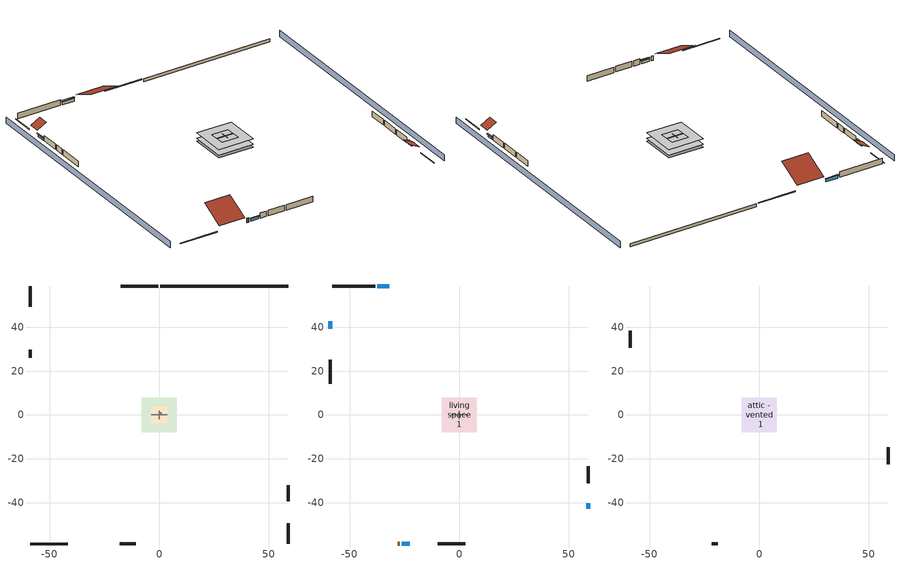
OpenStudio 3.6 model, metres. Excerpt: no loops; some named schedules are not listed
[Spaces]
garage 1
 floor foundation (Slab1 construction): -3.66,-3.66 -3.66,3.66 3.66,3.66 3.66,-3.66 z0
 wall outside (Wall1 construction): 58.8,-39.35 58.8,-32.04 z0.3:2.74
 wall outside (Wall2 construction): -17.96,-58.8 -10.64,-58.8 z0.3:2.74
 wall outside (Wall12 construction): -58.8,29.66 -58.8,26 z0.3:2.74
 wall to living space 1 (Wall5 construction Reversed): 3.66,0 -3.66,0 z0.3:2.74
 wall to living space 1 (Wall6 construction Reversed): 0,1.83 0,-1.83 z0.3:2.74
crawlspace - vented 1
 floor foundation (Slab2 construction): -7.89,-7.89 -7.89,7.89 7.89,7.89 7.89,-7.89 z-0.91
 wall outside (RimJoist1 construction): -0.44,58.8 -17.6,58.8 z0.3:0.61
 wall outside (RimJoist2 construction): 58.8,-58.8 58.8,-49.26 z0.3:0.61
 wall outside (RimJoist3 construction): -58.8,-58.8 -41.64,-58.8 z0.3:0.61
 wall outside (RimJoist4 construction): -58.8,58.8 -58.8,49.26 z0.3:0.61
 wall foundation (FoundationWall1 construction): 58.8,58.8 0.49,58.8 z-0.91:0.3
furnace airloop ret air space
 floor adiabatic (AdiabaticConst): 0,0 0,1 1,1 1,0 z0
 wall adiabatic (AdiabaticConst): 0,1 0,0 1,0 1,1 0,1 z0:1
 ceiling adiabatic (AdiabaticConst): 1,0 1,1 0,1 0,0 z1
living space 1
 floor to crawlspace - vented 1 (Floor2 construction): -7.89,-7.89 -7.89,7.89 7.89,7.89 7.89,-7.89 z0.3
 wall outside (Wall3 construction): -38.27,58.8 -57.87,58.8 z0.3:2.74
 wall outside (Wall4 construction): 58.8,-31.11 58.8,-23.44 z0.3:2.74
 wall outside (Wall7 construction): -9.71,-58.8 2.69,-58.8 z0.3:2.74
 wall outside (Wall8 construction): -58.8,25.07 -58.8,14.19 z0.3:2.74
 wall outside (AdiabaticWallConstruction): -31.87,58.8 -37.34,58.8 z0.3:1.49; 58.8,-42.67 58.8,-40.28 z0.3:1.37; -26.15,-58.8 -22.56,-58.8 z0.3:1.52; -58.8,42.67 -58.8,39.36 z0.3:1.4
 wall outside (AdiabaticWallConstruction 1): -27.99,-58.8 -27.07,-58.8 z0.3:2.34
 window (WindowConstruction): -31.87,58.8 -37.34,58.8 z0.3:1.49
 window (WindowConstruction 1): 58.8,-42.67 58.8,-40.28 z0.3:1.37
 window (WindowConstruction 2): -26.15,-58.8 -22.56,-58.8 z0.3:1.52
 window (WindowConstruction 3): -58.8,42.67 -58.8,39.36 z0.3:1.4
 door (Door): -27.99,-58.8 -27.08,-58.8 z0.3:2.34
attic - vented 1
 floor to garage 1 (Floor1 construction): -3.66,-3.66 -3.66,3.66 3.66,3.66 3.66,-3.66 z2.74
 floor to living space 1 (Floor3 construction Reversed): -7.89,-7.89 -7.89,7.89 7.89,7.89 7.89,-7.89 z2.74
 wall outside (Wall9 construction): 58.8,-22.51 58.8,-14.66 z0.3:2.74
 wall outside (Wall10 construction): -58.8,38.43 -58.8,30.59 z0.3:2.74
 wall outside (Wall11 construction): -21.63,-58.8 -18.89,-58.8 z0.3:2.74
 roof outside (Roof1 construction): -30.94,58.8,2.74 -30.94,47.7,8.29 -18.53,47.7,8.29 -18.53,58.8,2.74
 roof outside (Roof2 construction): 58.8,-43.59,2.74 54.56,-43.59,4.86 54.56,-48.33,4.86 58.8,-48.33,2.74
 roof outside (Roof3 construction): -58.8,43.59,2.74 -54.56,43.59,4.86 -54.56,48.33,4.86 -58.8,48.33,2.74
 roof outside (Roof4 construction): -28.92,-58.8,2.74 -28.92,-48.25,8.02 -40.71,-48.25,8.02 -40.71,-58.8,2.74
shading: -31.87,58.8 -37.34,58.8 z0.3:1.49; 58.8,-42.67 58.8,-40.28 z0.3:1.37; -26.15,-58.8 -22.56,-58.8 z0.3:1.52; -58.8,42.67 -58.8,39.36 z0.3:1.4; -63.37,58.8 -63.37,-58.8 / 63.37,-58.8 63.37,58.8 z0:2.74; -37.65,58.8 -31.56,58.8 -31.56,59.41 -37.65,59.41 z1.8; 58.8,-39.98 58.8,-42.97 59.41,-42.97 59.41,-39.98 z1.68; -22.25,-58.8 -26.45,-58.8 -26.45,-59.41 -22.25,-59.41 z1.83; -58.8,39.06 -58.8,42.97 -59.41,42.97 -59.41,39.06 z1.71
[Site]
Oklahoma City Wiley_OK_USA: Latitude {deg}=35.53; Longitude {deg}=-97.65; Time Zone {hr}=-6; Elevation {m}=396; Terrain=Suburbs
[Site:GroundTemperature:Shallow]
10.5755, 8.5666, 8.40572, 9.35905, 13.1861, 16.9954, 20.2978, 22.3898, 22.5676, 20.8661, 17.6478, 13.9554
[Site:GroundTemperature:Deep]
15.3225, 15.3225, 15.3225, 15.3225, 15.3225, 15.3225, 15.3225, 15.3225, 15.3225, 15.3225, 15.3225, 15.3225
[Site:WaterMainsTemperature]
Calculation Method=Schedule; Temperature Schedule=mains temperature schedule
[Building]
Building 1
[Material] Roughness=Rough
Name | Thickness {m} | Conductivity {W/m-K} | Density {kg/m3} | Specific Heat {J/kg-K} | Thermal Absorptance | Solar Absorptance | Visible Absorptance
asphalt or fiberglass shingles | 0.00635 | 0.162714 | 1121.4 | 1465.45 | 0.9 | 0.85 | 0.85
roof rigid ins | 0.00281632 | 0.029427 | 32.04 | 1214.23 | 0.9 | 0.7 | 0.7
osb sheathing 0.5 in. | 0.0127 | 0.115458 | 512.64 | 1214.23 | 0.9 | 0.6 | 0.6
brick veneer | 0.1016 | 0.793375 | 1762.2 | 795.53 | 0.9 | 0.85 | 0.85
osb sheathing 0.5 in. 1 | 0.0127 | 0.115458 | 512.64 | 1214.23 | 0.9 | 0.7 | 0.7
wall stud and cavity | 0.1397 | 0.447971 | 139.0536 | 1170.24 | 0.9 | 0.6 | 0.6
wall stud and cavity 1 | 0.1397 | 0.558292 | 139.0536 | 1170.24 | 0.9 | 0.7 | 0.7
gypsum board | 0.0127 | 0.160291 | 801 | 837.4 | 0.9 | 0.6 | 0.6
osb sheathing 0.5 in. 2; osb sheathing 0.5 in. 3 | 0.0127 | 0.115458 | 512.64 | 1214.23
wall stud and cavity 2 | 0.1397 | 0.476402 | 139.0536 | 1170.24 | 0.9 | 0.7 | 0.7
rim joist stud and cavity | 0.0508 | 0.180795 | 50.32683 | 1063.81 | 0.9 | 0.6 | 0.6
ceiling stud and cavity | 0.1397 | 1.39189 | 65.682 | 1177.47 | 0.9 | 0.7 | 0.7
floor stud and cavity | 0.1397 | 0.923637 | 92.3553 | 1139.71 | 0.9 | 0.7 | 0.7
osb sheathing 0.75 in. | 0.01905 | 0.115458 | 512.64 | 1214.23 | 0.9 | 0.7 | 0.7
floor covering | 0.0127 | 0.0433444 | 54.468 | 1339.84 | 0.9 | 0.6 | 0.6
ceiling loosefill ins | 0.169333 | 0.0480833 | 16.02 | 1046.75 | 0.9 | 0.7 | 0.7
ceiling stud and cavity 1 | 0.1397 | 0.0824711 | 65.682 | 1177.47 | 0.9 | 0.7 | 0.7
concrete 4.0 in. | 0.1016 | 1.803125 | 2242.8 | 837.4 | 0.9 | 0.7 | 0.7
concrete 8.0 in. | 0.2032 | 1.803125 | 2242.8 | 837.4 | 0.9 | 0.7 | 0.7
soil 0.5 in. | 0.0127 | 1.731 | 1842.3 | 418.7 | 0.9 | 0.7 | 0.7
wood siding; wood siding 1 | 0.0254 | 0.102417 | 544.68 | 1172.36
wall rigid ins | 0.512978 | 0.029427 | 32.04 | 1214.23 | 0.9 | 0.7 | 0.7
wall stud and cavity 3 | 0.0889 | 0.380278 | 52.3479 | 1209.89 | 0.9 | 0.7 | 0.7
door material | 0.04445 | 0.0612267 | 512.64 | 1214.23 | 0.9 | 0.7 | 0.7
wall stud and cavity 4 | 0.0889 | 0.391764 | 83.0341 | 1211.67 | 0.9 | 0.7 | 0.7
furniture material living space 1; furniture material garage 1 | 0.1524 | 0.115458 | 640.8 | 1214.23 | 0.9 | 0.6 | 0.6
[Construction]
Roof1 construction; Roof2 construction; Roof3 construction; Roof4 construction: asphalt or fiberglass shingles, roof rigid ins, osb sheathing 0.5 in.
Wall1 construction; Wall2 construction; Wall9 construction; Wall10 construction; Wall11 construction; Wall12 construction: brick veneer, osb sheathing 0.5 in. 1, wall stud and cavity
Wall3 construction; Wall4 construction; Wall7 construction; Wall8 construction: brick veneer, osb sheathing 0.5 in. 1, wall stud and cavity 1, gypsum board
Wall5 construction Reversed: gypsum board, wall stud and cavity 2, osb sheathing 0.5 in. 2
Wall6 construction Reversed: gypsum board, wall stud and cavity 2, osb sheathing 0.5 in. 3
RimJoist1 construction; RimJoist2 construction; RimJoist3 construction; RimJoist4 construction: brick veneer, rim joist stud and cavity
Floor1 construction: ceiling stud and cavity
Floor2 construction: floor stud and cavity, osb sheathing 0.75 in., floor covering
Floor3 construction Reversed: gypsum board, ceiling stud and cavity 1, ceiling loosefill ins
Slab1 construction: concrete 4.0 in.
FoundationWall1 construction: concrete 8.0 in.
Slab2 construction: soil 0.5 in.
WindowConstruction; WindowConstruction 1; WindowConstruction 2; WindowConstruction 3: WindowMaterial
AdiabaticWallConstruction: wood siding, wall rigid ins, wall stud and cavity 3, gypsum board
Door: door material
AdiabaticWallConstruction 1: wood siding 1, wall rigid ins, wall stud and cavity 3, gypsum board
PartitionWallConstruction: gypsum board, wall stud and cavity 4, gypsum board
furniture construction living space 1: furniture material living space 1
furniture construction garage 1: furniture material garage 1
AdiabaticConst: Adiabatic
[WindowMaterial:SimpleGlazingSystem]
WindowMaterial: U-Factor {W/m2-K}=4.31528; Solar Heat Gain Coefficient=0.67
[Material:NoMass]
Adiabatic: Roughness=Rough; Thermal Resistance {m2-K/W}=176.1
[ThermalZone] Use Ideal Air Loads=No
Name | Volume {m3} | Thermostat
living space | 606.66 | living space temperature setpoint
attic - vented | 391.773
garage | 130.484
crawlspace - vented | 303.33
furnace airloop ret air zone | 1
[Sizing:Zone] Zone Cooling Design Supply Air Temperature Input Method=SupplyAirTemperature; Zone Cooling Design Supply Air Temperature {C}=14; Zone Cooling Design Supply Air Temperature Difference {deltaC}=11.11; Zone Heating Design Supply Air Temperature Input Method=SupplyAirTemperature; Zone Heating Design Supply Air Temperature {C}=40; Zone Heating Design Supply Air Temperature Difference {deltaC}=11.11; Zone Cooling Design Supply Air Humidity Ratio {kg-H2O/kg-air}=0.0085; Zone Heating Design Supply Air Humidity Ratio {kg-H2O/kg-air}=0.008; Cooling Design Air Flow Method=DesignDay; Heating Design Air Flow Method=DesignDay; Account for Dedicated Outdoor Air System=No; Dedicated Outdoor Air System Control Strategy=NeutralSupplyAir; Dedicated Outdoor Air Low Setpoint Temperature for Design {C}=autosize; Dedicated Outdoor Air High Setpoint Temperature for Design {C}=autosize; Zone Load Sizing Method=Sensible Load Only No Latent Load; Zone Latent Cooling Design Supply Air Humidity Ratio Input Method=HumidityRatioDifference; Zone Cooling Design Supply Air Humidity Ratio Difference {kgWater/kgDryAir}=0.005; Zone Latent Heating Design Supply Air Humidity Ratio Input Method=HumidityRatioDifference; Zone Humidification Design Supply Air Humidity Ratio Difference {kgWater/kgDryAir}=0.005
attic - vented; garage; crawlspace - vented; furnace airloop ret air zone
[Space]
Name | Thermal Zone
living space 1 | living space
attic - vented 1 | attic - vented
garage 1 | garage
crawlspace - vented 1 | crawlspace - vented
furnace airloop ret air space | furnace airloop ret air zone
[ThermostatSetpoint:DualSetpoint]
living space temperature setpoint: Heating Setpoint Temperature Schedule=heating setpoint; Cooling Setpoint Temperature Schedule=cooling setpoint
[Foundation:Kiva] Wall Depth Below Slab {m}=0.2032
Name | Initial Indoor Air Temperature {C} | Wall Height Above Grade {m}
Foundation Kiva 1 | 9.07321 | 0.1016
Foundation Kiva 2 | 4.91589 | 0.3048
[Foundation:Kiva:Settings]
Soil Conductivity {W/m-K}=1.731; Soil Density {kg/m3}=1842.3; Soil Specific Heat {J/kg-K}=418.7; Ground Solar Absorptivity=0.9; Ground Thermal Absorptivity=0.9; Ground Surface Roughness {m}=0.03; Far-Field Width {m}=40; Deep-Ground Boundary Condition=ZeroFlux; Deep-Ground Depth {m}=40; Minimum Cell Dimension {m}=0.2; Maximum Cell Growth Coefficient=3; Simulation Timestep=Timestep
[SurfaceProperty:ExposedFoundationPerimeter] Exposed Perimeter Calculation Method=TotalExposedPerimeter
Name | Total Exposed Perimeter {m}
Slab1 | 18.288
Slab2 | 58.30824
[EnergyManagementSystem:Actuator]
Name | Actuated Component | Actuated Component Type | Actuated Component Control Type | Zone or Space
fixedwindow0_actuator | Window1 | Surface | View Factor To Ground
fixedwindow1_actuator | Window2 | Surface | View Factor To Ground
fixedwindow2_actuator | Window3 | Surface | View Factor To Ground
fixedwindow3_actuator | Window4 | Surface | View Factor To Ground
water_heater_ec_adj_act | water heater EC adjustment | OtherEquipment | Power Level | living space 1
furnace_airloop_0_SupSensLkToLv_equip_act | furnace_airloop_0_SupSensLkToLv equip | OtherEquipment | Power Level | living space 1
furnace_airloop_0_SupLatLkToLv_equip_act | furnace_airloop_0_SupLatLkToLv equip | OtherEquipment | Power Level | living space 1
furnace_airloop_0_SupCondToLv_equip_act | furnace_airloop_0_SupCondToLv equip | OtherEquipment | Power Level | living space 1
furnace_airloop_0_RetCondToRP_equip_act | furnace_airloop_0_RetCondToRP equip | OtherEquipment | Power Level | furnace airloop ret air space
furnace_airloop_0_RetSensLkToRP_equip_act | furnace_airloop_0_RetSensLkToRP equip | OtherEquipment | Power Level | furnace airloop ret air space
furnace_airloop_0_RetLatLkToRP_equip_act | furnace_airloop_0_RetLatLkToRP equip | OtherEquipment | Power Level | furnace airloop ret air space
furnace_airloop_0_SupCondToDZ_equip_act | furnace_airloop_0_SupCondToDZ equip | OtherEquipment | Power Level | crawlspace - vented 1
furnace_airloop_0_RetCondToDZ_equip_act | furnace_airloop_0_RetCondToDZ equip | OtherEquipment | Power Level | crawlspace - vented 1
furnace_airloop_0_SupSensLkToDZ_equip_act | furnace_airloop_0_SupSensLkToDZ equip | OtherEquipment | Power Level | crawlspace - vented 1
furnace_airloop_0_SupLatLkToDZ_equip_act | furnace_airloop_0_SupLatLkToDZ equip | OtherEquipment | Power Level | crawlspace - vented 1
furnace_airloop_0_ZoneMixDZToLv_mix_act | furnace_airloop_0_ZoneMixDZToLv mix | ZoneMixing | Air Exchange Flow Rate
furnace_airloop_0_ZoneMixLvToDZ_mix_act | furnace_airloop_0_ZoneMixLvToDZ mix | ZoneMixing | Air Exchange Flow Rate
natural_vent_flow_act | natural vent flow | Zone Infiltration | Air Exchange Flow Rate
whole_house_fan_flow_act | whole house fan flow | Zone Infiltration | Air Exchange Flow Rate
whole_house_fan_act | whole house fan | ElectricEquipment | Electricity Rate | living space 1
whole_house_fan_mix_act | whole house fan mix | ZoneMixing | Air Exchange Flow Rate
mech_vent_house_fan_cfis_act | mech vent house fan cfis | ElectricEquipment | Electricity Rate | living space 1
infil_flow_act | infil flow | Zone Infiltration | Air Exchange Flow Rate
mech_vent_house_fan_sensible_load_equip_act | mech vent house fan sensible load equip | OtherEquipment | Power Level | living space 1
mech_vent_house_fan_latent_load_equip_act | mech vent house fan latent load equip | OtherEquipment | Power Level | living space 1
[EnergyManagementSystem:Sensor]
Name | Output Variable or Output Meter Index Key | Output Variable or Output Meter
fixedwindow_shading_coefficient | trans schedule winter=0.85 summer=0.7 | Schedule Value
cool_season | cooling season schedule | Schedule Value
out_pb_s |  | Site Outdoor Air Barometric Pressure
out_wt_s |  | Site Outdoor Air Humidity Ratio
site_vw_s |  | Site Wind Speed
furnace_airloop_AH_MFR_s | Node 16 | System Node Mass Flow Rate
furnace_airloop_AH_VFR_s | Node 16 | System Node Current Density Volume Flow Rate
furnace_airloop_AH_Tout_s | Node 16 | System Node Temperature
furnace_airloop_AH_Wout_s | Node 16 | System Node Humidity Ratio
furnace_airloop_RA_T_s | Node 19 | System Node Temperature
furnace_airloop_Ra_W_s | Node 19 | System Node Humidity Ratio
furnace_airloop_0_DZ_T_s | crawlspace - vented | Zone Air Temperature
furnace_airloop_0_DZ_W_s | crawlspace - vented | Zone Mean Air Humidity Ratio
natural_vent_s | natural vent schedule | Schedule Value
htg_sp_s | heating setpoint | Schedule Value
clg_sp_s | cooling setpoint | Schedule Value
mech_vent_range_fan_0_sch_s | mech vent range fan 0 schedule | Schedule Value
mech_vent_bath_fan_0_sch_s | mech vent bath fan 0 schedule | Schedule Value
clothes_dryer_exhaust_0_sch_s | clothes_dryer | Schedule Value
htg_load_liv |  | Heating:EnergyTransfer:Zone:LIVING SPACE
clg_load_liv |  | Cooling:EnergyTransfer:Zone:LIVING SPACE
htg_load_tot |  | Heating:EnergyTransfer
clg_load_tot |  | Cooling:EnergyTransfer
[EnergyManagementSystem:Program]
fixedwindow_view_factor_to_ground_program: Set fixedwindow0_actuator = 0.5*fixedwindow_shading_coefficient; Set fixedwindow1_actuator = 0.5*fixedwindow_shading_coefficient; Set fixedwindow2_actuator = 0.5*fixedwindow_shading_coefficient; Set fixedwindow3_actuator = 0.5*fixedwindow_shading_coefficient
room_ac_supply_fan_disaggregate_program: Set room_ac_supply_fan_clg = 0; If room_ac_clg_coil_s > 0; Set room_ac_supply_fan_clg = room_ac_supply_fan_s; EndIf
furnace_supply_fan_disaggregate_program: Set furnace_supply_fan_primary_htg = 0; If furnace_htg_coil_s > 0; Set furnace_supply_fan_primary_htg = furnace_supply_fan_s; EndIf
water_heater_EC_adj: Set dhw_e_cons = water_heater_energy + water_heater_on_cycle_parasitic + water_heater_off_cycle_parasitic; Set water_heater_ec_adj_act = 0.0 * dhw_e_cons; Set ec_adj_energy = water_heater_ec_adj_act * 3600 * SystemTimeStep
furnace_airloop_0_duct_program: Set furnace_airloop_AH_MFR = furnace_airloop_AH_MFR_s; Set furnace_airloop_Fan_RTF = 0; Set furnace_airloop_Fan_RTF = furnace_airloop_Fan_RTF + furnace_airloop_Fan_RTF_s; Set furnace_airloop_AH_VFR = furnace_airloop_AH_VFR_s; Set furnace_airloop_AH_Tout = furnace_airloop_AH_Tout_s; Set furnace_airloop_AH_Wout = furnace_airloop_AH_Wout_s; Set furnace_airloop_RA_T = furnace_airloop_RA_T_s; Set furnace_airloop_Ra_W = furnace_airloop_Ra_W_s; Set furnace_airloop_0_DZ_T = furnace_airloop_0_DZ_T_s; Set furnace_airloop_0_DZ_W = furnace_airloop_0_DZ_W_s; Run furnace_airloop_0_duct_subroutine; Set furnace_airloop_0_SupSensLkToLv_equip_act = furnace_airloop_0_SupSensLkToLv; Set furnace_airloop_0_SupLatLkToLv_equip_act = furnace_airloop_0_SupLatLkToLv; Set furnace_airloop_0_SupCondToLv_equip_act = furnace_airloop_0_SupCondToLv; Set furnace_airloop_0_RetSensLkToRP_equip_act = furnace_airloop_0_RetSensLkToRP; Set furnace_airloop_0_RetLatLkToRP_equip_act = furnace_airloop_0_RetLatLkToRP; Set furnace_airloop_0_RetCondToRP_equip_act = furnace_airloop_0_RetCondToRP; Set furnace_airloop_0_RetCondToDZ_equip_act = furnace_airloop_0_RetCondToDZ; Set furnace_airloop_0_SupCondToDZ_equip_act = furnace_airloop_0_SupCondToDZ; Set furnace_airloop_0_SupSensLkToDZ_equip_act = furnace_airloop_0_SupSensLkToDZ; Set furnace_airloop_0_SupLatLkToDZ_equip_act = furnace_airloop_0_SupLatLkToDZ; Set furnace_airloop_0_ZoneMixDZToLv_mix_act = furnace_airloop_0_ZoneMixDZToLv; Set furnace_airloop_0_ZoneMixLvToDZ_mix_act = furnace_airloop_0_ZoneMixLvToDZ
natural_vent_program: Set Tin = airflow_tin_s; Set Tout = airflow_tt_s; Set Wout = out_wt_s; Set Pbar = out_pb_s; Set Phiout = (@RhFnTdbWPb Tout Wout Pbar); Set MaxHR = 0.0115; Set MaxRH = 0.7; Set Tnvsp = (htg_sp_s + clg_sp_s) / 2; Set NVavail = natural_vent_s; Set ClgSsnAvail = cool_season; Set natural_vent_flow_act = 0; Set whole_house_fan_flow_act = 0; Set whole_house_fan_mix_act = 0; Set whole_house_fan_act = 0; If ((Wout < MaxHR) && (Phiout < MaxRH) && (Tin > Tout) && (Tin > Tnvsp) && (ClgSsnAvail > 0)); Set WHF_Flow = 0; Set Adj = (Tin-Tnvsp)/(Tin-Tout); Set Adj = (@Min Adj 1); Set Adj = (@Max Adj 0); If (WHF_Flow > 0); Set whole_house_fan_flow_act = WHF_Flow*Adj; Set whole_house_fan_mix_act = WHF_Flow*Adj; Set WHF_W = 0; Set whole_house_fan_act = WHF_W*Adj; ElseIf (NVavail > 0); Set NVArea = 6856.913253888; Set Cs = 8.963020389461627e-05; Set Cw = 6.158219665777789e-05; Set Tdiff = Tin-Tout; Set dT = (@Abs Tdiff); Set Vwind = site_vw_s; Set SGNV = NVArea*Adj*((((Cs*dT)+(Cw*(Vwind^2)))^0.5)/1000); Set MaxNV = 3.3703340077056003; Set natural_vent_flow_act = (@Min SGNV MaxNV); EndIf; EndIf
infil_program: Set p_m = 0.14; Set p_s = 0.22; Set s_m = 270; Set s_s = 370; Set z_m = 9.99744; Set z_s = 2.4384; Set f_t = (((s_m/z_m)^p_m)*((z_s/s_s)^p_s)); Set Tdiff = airflow_tin_s-airflow_tt_s; Set dT = @Abs Tdiff; Set c = 0.2018; Set Cs = 0.0537; Set Cw = 0.0983; Set n = 0.65; Set sft = (f_t*0.5); Set temp1 = ((c*Cw)*((sft*site_vw_s)^(2*n)))^2; Set Qinf = (((c*Cs*(dT^n))^2)+temp1)^0.5; Set Qinf = (@Max Qinf 0); Set mech_vent_house_fan_sensible_load_equip_act = 0.0; Set mech_vent_house_fan_latent_load_equip_act = 0.0; Set OASupInPb = out_pb_s; Set OASupInTemp = airflow_tt_s; Set OASupInW = out_wt_s; Set OASupRho = (@RhoAirFnPbTdbW OASupInPb OASupInTemp OASupInW); Set OASupCp = (@CpAirFnW OASupInW); Set OASupInEnth = (@HFnTdbW OASupInTemp OASupInW); Set ZoneTemp = airflow_tin_s; Set ZoneW = airflow_win_s; Set ZoneCp = (@CpAirFnW ZoneW); Set ZoneAirEnth = (@HFnTdbW ZoneTemp ZoneW); Set mech_vent_house_fan_cfis_act = 0.0; Set QWHV_cfis_sup = 0.0; Set QWHV_cfis_suppl_sup = 0.0; Set QWHV_cfis_suppl_exh = 0.0; Set Qrange = 0; Set Qrange = Qrange + 0.04719 * mech_vent_range_fan_0_sch_s; Set Qbath = 0; Set Qbath = Qbath + 0.04719 * mech_vent_bath_fan_0_sch_s; Set Qdryer = 0; Set Qdryer = Qdryer + 0.09814 * clothes_dryer_exhaust_0_sch_s; Set QWHV_sup = 0.0; Set QWHV_exh = 0.0; Set Qexhaust = Qrange + Qbath + Qdryer + QWHV_exh + QWHV_cfis_suppl_exh; Set Qsupply = QWHV_sup + QWHV_cfis_sup + QWHV_cfis_suppl_sup; Set Qfan = (@Max Qexhaust Qsupply); If Qfan > 0; Set Qavg = ((Qexhaust + Qsupply) / 2.0); If ((@Abs (Qexhaust - Qavg)) / Qavg) <= 0.1; Set phi = 1; Else; Set phi = (Qinf / (Qinf + Qfan)); EndIf; Set Qinf_adj = phi * Qinf; Else; Set Qinf_adj = Qinf; EndIf; Set infil_flow_act = Qinf_adj; Set Qload = Qfan; Set Effectiveness_Sens = 0.0; Set Effectiveness_Lat = 0.0; Set Fan_MFR = Qload * OASupRho; Set ZoneInEnth = OASupInEnth; Set ZoneInTemp = OASupInTemp; Set FanTotalToLv = Fan_MFR * (ZoneInEnth - ZoneAirEnth); Set FanSensToLv = Fan_MFR * ZoneCp * (ZoneInTemp - ZoneTemp); Set FanLatToLv = FanTotalToLv - FanSensToLv; Set mech_vent_house_fan_sensible_load_equip_act = mech_vent_house_fan_sensible_load_equip_act + FanSensToLv; Set mech_vent_house_fan_latent_load_equip_act = mech_vent_house_fan_latent_load_equip_act + FanLatToLv
unmet_hours_program: Set htg_unmet_hours = 0; Set clg_unmet_hours = 0; If ((DayOfYear >= 1) && (DayOfYear <= 365)); Set htg_unmet_hours = htg_unmet_hours + zone_htg_unmet_s; EndIf; If ((DayOfYear >= 1) && (DayOfYear <= 365)); Set clg_unmet_hours = clg_unmet_hours + zone_clg_unmet_s; EndIf
total_loads_program: Set loads_htg_tot = 0; Set loads_clg_tot = 0; If htg_load_liv > 0; Set loads_htg_tot = (htg_load_tot - clg_load_tot) * 1.0; ElseIf clg_load_liv > 0; Set loads_clg_tot = (clg_load_tot - htg_load_tot) * 0.6; EndIf
[EnergyManagementSystem:ProgramCallingManager]
fixedwindow_view_factor_to_ground_program calling manager: BeginZoneTimestepAfterInitHeatBalance; fixedwindow_view_factor_to_ground_program
room ac supply fan disaggregate program calling manager: EndOfSystemTimestepBeforeHVACReporting; room_ac_supply_fan_disaggregate_program
furnace supply fan disaggregate program calling manager: EndOfSystemTimestepBeforeHVACReporting; furnace_supply_fan_disaggregate_program
water heater EC_adj ProgramManager: EndOfSystemTimestepBeforeHVACReporting; water_heater_EC_adj
furnace_airloop_0_duct_program calling manager: EndOfSystemTimestepAfterHVACReporting; furnace_airloop_0_duct_program
natural_vent_program calling manager: BeginZoneTimestepAfterInitHeatBalance; natural_vent_program
infil_program calling manager: BeginZoneTimestepAfterInitHeatBalance; infil_program
unmet_hours_program calling manager: EndOfZoneTimestepBeforeZoneReporting; unmet_hours_program
total_loads_program calling manager: EndOfZoneTimestepAfterZoneReporting; total_loads_program
[InternalMass:Definition] Design Level Calculation Method=SurfaceArea
Name | Construction | Surface Area {m2}
partition wall mass | PartitionWallConstruction | 248.794
furniture mass living space 1 | furniture construction living space 1 | 99.5177
furniture mass garage 1 | furniture construction garage 1 | 5.35122
[InternalMass] Multiplier=1
Name | Internal Mass Definition | Space or SpaceType
partition wall mass | partition wall mass | living space 1
furniture mass living space 1 | furniture mass living space 1 | living space 1
furniture mass garage 1 | furniture mass garage 1 | garage 1
[External:File]
External File 1: File=C:/Users/ylou2/Desktop/resstock-3.1.0/national_baseline/run5/run/in.schedules.csv
[People:Definition]
occupants: Number of People Calculation Method=People; Number of People {people}=2; Fraction Radiant=0.314171; Sensible Heat Fraction=0.56303; Carbon Dioxide Generation Rate {m3/s-W}=0; Enable ASHRAE 55 Comfort Warnings=No; Mean Radiant Temperature Calculation Type=ZoneAveraged
[People]
occupants: People Definition=occupants; Space or SpaceType=living space 1; Number of People Schedule=occupants; Activity Level Schedule=occupants activity schedule; Multiplier=1
[EnergyManagementSystem:OutputVariable] Type of Data in Variable=Summed; Update Frequency=SystemTimestep; Units=J
Name | EMS Variable | EMS Program or Subroutine
room ac supply fan clg disaggregate | room_ac_supply_fan_clg | room_ac_supply_fan_disaggregate_program
furnace supply fan htg primary disaggregate | furnace_supply_fan_primary_htg | furnace_supply_fan_disaggregate_program
water heater EC adjustment outvar | ec_adj_energy | water_heater_EC_adj
[ElectricEquipment:Definition] Design Level Calculation Method=EquipmentLevel
Name | Design Level {W} | Fraction Latent | Fraction Radiant | Fraction Lost
ceiling fan | 20.6487 | 0 | 0.558 | 0
clothes washer | 381.032 | 0.03 | 0.162 | 0.7
clothes dryer | 4345.66 | 0.015 | 0.081 | 0.85
fridge | 65.0889 | 0 | 0.6 | 0
cooking range | 1081.12 | 0.08 | 0.432 | 0.2
misc plug loads | 573.713 | 0.021 | 0.558 | 0.049
whole house fan; mech vent house fan | 0 | 0 | 0 | 1
mech vent house fan cfis | 0 | 0 | 0 | 0
mech vent range fan 0; mech vent bath fan 0 | 30 | 0 | 0 | 1
[ElectricEquipment] Space or SpaceType=living space 1
Name | Electric Equipment Definition | Schedule
ceiling fan | ceiling fan | ceiling_fan
clothes washer | clothes washer | clothes_washer
clothes dryer | clothes dryer | clothes_dryer
fridge | fridge | fridge
cooking range | cooking range | cooking_range
misc plug loads | misc plug loads | plug_loads_other
whole house fan | whole house fan | Always On Discrete
mech vent house fan | mech vent house fan | mech vent house fan schedule
mech vent house fan cfis | mech vent house fan cfis | mech vent house fan cfis schedule
mech vent range fan 0 | mech vent range fan 0 | mech vent range fan 0 schedule
mech vent bath fan 0 | mech vent bath fan 0 | mech vent bath fan 0 schedule
[OtherEquipment:Definition] Design Level Calculation Method=EquipmentLevel
Name | Design Level {W} | Fraction Latent | Fraction Radiant | Fraction Lost
water heater EC adjustment | 0.01 | 0 | 0 | 1
water sensible | -319.581 | 0 | 0.6 | 0
water latent | 324.269 | 1 | 0 | 0
furnace_airloop_0_SupSensLkToLv equip; furnace_airloop_0_SupCondToLv equip; furnace_airloop_0_RetCondToRP equip; furnace_airloop_0_RetSensLkToRP equip; furnace_airloop_0_SupCondToDZ equip; furnace_airloop_0_RetCondToDZ equip; furnace_airloop_0_SupSensLkToDZ equip; mech vent house fan sensible load equip | 0 | 0 | 0 | 0
furnace_airloop_0_SupLatLkToLv equip; furnace_airloop_0_RetLatLkToRP equip; furnace_airloop_0_SupLatLkToDZ equip; mech vent house fan latent load equip | 0 | 1 | 0 | 0
[OtherEquipment]
Name | Other Equipment Definition | Space or SpaceType | Schedule | Fuel Type
water heater EC adjustment | water heater EC adjustment | living space 1 | Always On Discrete | Electricity
water sensible | water sensible | living space 1 | hot_water_fixtures | None
water latent | water latent | living space 1 | hot_water_fixtures | None
furnace_airloop_0_SupSensLkToLv equip | furnace_airloop_0_SupSensLkToLv equip | living space 1 | Always On Discrete | None
furnace_airloop_0_SupLatLkToLv equip | furnace_airloop_0_SupLatLkToLv equip | living space 1 | Always On Discrete | None
furnace_airloop_0_SupCondToLv equip | furnace_airloop_0_SupCondToLv equip | living space 1 | Always On Discrete | None
furnace_airloop_0_RetCondToRP equip | furnace_airloop_0_RetCondToRP equip | furnace airloop ret air space | Always On Discrete | None
furnace_airloop_0_RetSensLkToRP equip | furnace_airloop_0_RetSensLkToRP equip | furnace airloop ret air space | Always On Discrete | None
furnace_airloop_0_RetLatLkToRP equip | furnace_airloop_0_RetLatLkToRP equip | furnace airloop ret air space | Always On Discrete | None
furnace_airloop_0_SupCondToDZ equip | furnace_airloop_0_SupCondToDZ equip | crawlspace - vented 1 | Always On Discrete | None
furnace_airloop_0_RetCondToDZ equip | furnace_airloop_0_RetCondToDZ equip | crawlspace - vented 1 | Always On Discrete | None
furnace_airloop_0_SupSensLkToDZ equip | furnace_airloop_0_SupSensLkToDZ equip | crawlspace - vented 1 | Always On Discrete | None
furnace_airloop_0_SupLatLkToDZ equip | furnace_airloop_0_SupLatLkToDZ equip | crawlspace - vented 1 | Always On Discrete | None
mech vent house fan sensible load equip | mech vent house fan sensible load equip | living space 1 | Always On Discrete | None
mech vent house fan latent load equip | mech vent house fan latent load equip | living space 1 | Always On Discrete | None
[WaterUse:Equipment:Definition]
Name | Peak Flow Rate {m3/s} | Target Temperature Schedule
dhw fixtures | 1.92417e-05 | mixed water temperature schedule
dhw distribution waste | 7.39067e-06 | mixed water temperature schedule
clothes washer | 4.79307e-06
[WaterUse:Equipment]
Name | Water Use Equipment Definition | Flow Rate Fraction Schedule
dhw fixtures | dhw fixtures | hot_water_fixtures
dhw distribution waste | dhw distribution waste | hot_water_fixtures
clothes washer | clothes washer | hot_water_clothes_washer
[Lights:Definition] Design Level Calculation Method=LightingLevel; Fraction Radiant=0.6; Fraction Visible=0.2; Return Air Fraction=0
Name | Lighting Level {W}
interior lighting | 1199.41
garage lighting | 43.0367
[Lights] Fraction Replaceable=1
Name | Lights Definition | Space or SpaceType | Schedule
interior lighting | interior lighting | living space 1 | lighting_interior
garage lighting | garage lighting | garage 1 | lighting_garage
[Exterior:Lights:Definition]
exterior lighting: Design Level {W}=84.5718
[Exterior:Lights]
exterior lighting: Exterior Lights Definition=exterior lighting; Schedule=exterior lighting schedule
[AirLoopHVAC:ReturnPlenum]
Air Loop HVAC Return Plenum 1: ThermalZone=furnace airloop ret air zone
[ZoneMixing] Schedule=Always On Continuous; Design Flow Rate Calculation Method=Flow/Zone; Design Flow Rate {m3/s}=0
Name | Zone or Space | Source Zone or Space
furnace_airloop_0_ZoneMixDZToLv mix | living space | crawlspace - vented
furnace_airloop_0_ZoneMixLvToDZ mix | crawlspace - vented | living space
whole house fan mix | attic - vented | living space
[SpaceInfiltration:DesignFlowRate] Schedule=Always On Discrete
Name | Space or SpaceType | Design Flow Rate Calculation Method | Design Flow Rate {m3/s} | Air Changes per Hour {1/hr} | Constant Term Coefficient | Temperature Term Coefficient | Velocity Term Coefficient | Velocity Squared Term Coefficient
natural vent flow; whole house fan flow; infil flow | living space 1 | Flow/Space | 0
infil|crawlspace - vented 1 | crawlspace - vented 1 | AirChanges/Hour |  | 3.33642 | 1 | 0 | 0 | 0
[SpaceInfiltration:EffectiveLeakageArea] Schedule=Always On Discrete
Name | Space or SpaceType | Effective Air Leakage Area {cm2} | Stack Coefficient | Wind Coefficient
infil|garage 1 | garage 1 | 458.725 | 0.000145201 | 4.64657e-05
infil|attic - vented 1 | attic - vented 1 | 10075.9 | 0.000555182 | 4.42353e-05
[Schedule:Ruleset]
Name | Default Day Schedule
heating setpoint | heating setpoint default day
cooling setpoint | cooling setpoint default day
trans schedule winter=0.85 summer=0.7 | trans schedule winter=0.85 summer=0.7 default day
fridge | fridge default day
exterior lighting schedule | exterior lighting schedule default day
cooling season schedule | cooling season schedule default day
natural vent schedule | natural vent schedule default day
mech vent range fan 0 schedule | mech vent range fan 0 schedule default day
mech vent bath fan 0 schedule | mech vent bath fan 0 schedule default day
[Schedule:Day]
heating setpoint default day; cooling setpoint default day; trans schedule winter=0.85 summer=0.7 default day; fridge default day; exterior lighting schedule default day; mech vent range fan 0 schedule default day; mech vent bath fan 0 schedule default day: 24, 0, 0
heating setpoint allday1; cooling setpoint allday1: 5, 0, 22.5, 20, 0, 23.8889, 24, 0, 22.5
fridge allday1; fridge allday12: 1, 0, 0.610949, 2, 0, 0.595675, 3, 0, 0.580401, 4, 0, 0.565128, 6, 0, 0.549854, 7, 0, 0.580401, 8, 0, 0.610949, 10, 0, 0.626223, 12, 0, 0.610949, 15, 0, 0.641496, 16, 0, 0.626223, 17, 0, 0.672044, 18, 0, 0.733139, 19, 0, 0.763686, 20, 0, 0.733139, 21, 0, 0.717865, 22, 0, 0.702591, 23, 0, 0.672044, 24, 0, 0.626223
fridge allday2: 1, 0, 0.609489, 2, 0, 0.594252, 3, 0, 0.579015, 4, 0, 0.563777, 6, 0, 0.54854, 7, 0, 0.579015, 8, 0, 0.609489, 10, 0, 0.624726, 12, 0, 0.609489, 15, 0, 0.639964, 16, 0, 0.624726, 17, 0, 0.670438, 18, 0, 0.731387, 19, 0, 0.761861, 20, 0, 0.731387, 21, 0, 0.71615, 22, 0, 0.700912, 23, 0, 0.670438, 24, 0, 0.624726
fridge allday3: 1, 0, 0.791241, 2, 0, 0.77146, 3, 0, 0.751679, 4, 0, 0.731898, 6, 0, 0.712117, 7, 0, 0.751679, 8, 0, 0.791241, 10, 0, 0.811022, 12, 0, 0.791241, 15, 0, 0.830803, 16, 0, 0.811022, 17, 0, 0.870365, 18, 0, 0.949489, 19, 0, 0.989051, 20, 0, 0.949489, 21, 0, 0.929708, 22, 0, 0.909927, 23, 0, 0.870365, 24, 0, 0.811022
fridge allday6: 1, 0, 0.8, 2, 0, 0.78, 3, 0, 0.76, 4, 0, 0.74, 6, 0, 0.72, 7, 0, 0.76, 8, 0, 0.8, 10, 0, 0.82, 12, 0, 0.8, 15, 0, 0.84, 16, 0, 0.82, 17, 0, 0.88, 18, 0, 0.96, 19, 0, 1, 20, 0, 0.96, 21, 0, 0.94, 22, 0, 0.92, 23, 0, 0.88, 24, 0, 0.82
fridge allday10: 1, 0, 0.679562, 2, 0, 0.662573, 3, 0, 0.645584, 4, 0, 0.628595, 6, 0, 0.611606, 7, 0, 0.645584, 8, 0, 0.679562, 10, 0, 0.696551, 12, 0, 0.679562, 15, 0, 0.71354, 16, 0, 0.696551, 17, 0, 0.747518, 18, 0, 0.815474, 19, 0, 0.849453, 20, 0, 0.815474, 21, 0, 0.798485, 22, 0, 0.781496, 23, 0, 0.747518, 24, 0, 0.696551
fridge allday11: 1, 0, 0.675182, 2, 0, 0.658303, 3, 0, 0.641423, 4, 0, 0.624544, 6, 0, 0.607664, 7, 0, 0.641423, 8, 0, 0.675182, 10, 0, 0.692062, 12, 0, 0.675182, 15, 0, 0.708942, 16, 0, 0.692062, 17, 0, 0.742701, 18, 0, 0.810219, 19, 0, 0.843978, 20, 0, 0.810219, 21, 0, 0.793339, 22, 0, 0.77646, 23, 0, 0.742701, 24, 0, 0.692062
exterior lighting schedule weekday1; exterior lighting schedule weekday12: 5, 0, 0.434959, 6, 0, 0.349858, 7, 0, 0.330947, 8, 0, 0.321491, 9, 0, 0.312035, 10, 0, 0.264757, 11, 0, 0.208024, 12, 0, 0.141834, 13, 0, 0.113467, 15, 0, 0.104012, 16, 0, 0.113467, 17, 0, 0.179657, 18, 0, 0.349858, 19, 0, 0.463325, 20, 0, 0.614615, 21, 0, 0.860461, 22, 0, 0.99284, 23, 0, 0.860461, 24, 0, 0.595704
exterior lighting schedule weekend1; exterior lighting schedule weekend12: 2, 0, 0.434959, 4, 0, 0.425503, 5, 0, 0.434959, 6, 0, 0.425503, 7, 0, 0.416047, 8, 0, 0.38768, 9, 0, 0.340402, 10, 0, 0.283669, 11, 0, 0.226935, 12, 0, 0.15129, 13, 0, 0.113467, 15, 0, 0.104012, 16, 0, 0.113467, 17, 0, 0.179657, 18, 0, 0.359314, 19, 0, 0.45387, 20, 0, 0.567337, 21, 0, 0.784816, 22, 0, 0.926651, 23, 0, 0.803728, 24, 0, 0.557882
exterior lighting schedule weekday2: 5, 0, 0.438095, 6, 0, 0.352381, 7, 0, 0.333333, 8, 0, 0.32381, 9, 0, 0.314286, 10, 0, 0.266667, 11, 0, 0.209524, 12, 0, 0.142857, 13, 0, 0.114286, 15, 0, 0.104762, 16, 0, 0.114286, 17, 0, 0.180952, 18, 0, 0.352381, 19, 0, 0.466667, 20, 0, 0.619048, 21, 0, 0.866667, 22, 0, 1, 23, 0, 0.866667, 24, 0, 0.6
exterior lighting schedule weekend2: 2, 0, 0.438095, 4, 0, 0.428571, 5, 0, 0.438095, 6, 0, 0.428571, 7, 0, 0.419048, 8, 0, 0.390476, 9, 0, 0.342857, 10, 0, 0.285714, 11, 0, 0.228571, 12, 0, 0.152381, 13, 0, 0.114286, 15, 0, 0.104762, 16, 0, 0.114286, 17, 0, 0.180952, 18, 0, 0.361905, 19, 0, 0.457143, 20, 0, 0.571429, 21, 0, 0.790476, 22, 0, 0.933333, 23, 0, 0.809524, 24, 0, 0.561905
exterior lighting schedule weekday3; exterior lighting schedule weekday5: 5, 0, 0.346085, 6, 0, 0.278373, 7, 0, 0.263325, 8, 0, 0.255802, 9, 0, 0.248278, 10, 0, 0.21066, 11, 0, 0.165519, 12, 0, 0.112854, 13, 0, 0.090283, 15, 0, 0.0827594, 16, 0, 0.090283, 17, 0, 0.142948, 18, 0, 0.278373, 19, 0, 0.368656, 20, 0, 0.489033, 21, 0, 0.684646, 22, 0, 0.789976, 23, 0, 0.684646, 24, 0, 0.473986
exterior lighting schedule weekend3; exterior lighting schedule weekend5: 2, 0, 0.346085, 4, 0, 0.338561, 5, 0, 0.346085, 6, 0, 0.338561, 7, 0, 0.331038, 8, 0, 0.308467, 9, 0, 0.270849, 10, 0, 0.225707, 11, 0, 0.180566, 12, 0, 0.120377, 13, 0, 0.090283, 15, 0, 0.0827594, 16, 0, 0.090283, 17, 0, 0.142948, 18, 0, 0.285896, 19, 0, 0.361132, 20, 0, 0.451415, 21, 0, 0.624457, 22, 0, 0.737311, 23, 0, 0.639504, 24, 0, 0.443891
exterior lighting schedule weekday4: 5, 0, 0.344691, 6, 0, 0.277251, 7, 0, 0.262265, 8, 0, 0.254771, 9, 0, 0.247278, 10, 0, 0.209812, 11, 0, 0.164852, 12, 0, 0.112399, 13, 0, 0.0899193, 15, 0, 0.082426, 16, 0, 0.0899193, 17, 0, 0.142372, 18, 0, 0.277251, 19, 0, 0.367171, 20, 0, 0.487063, 21, 0, 0.681888, 22, 0, 0.786794, 23, 0, 0.681888, 24, 0, 0.472076
exterior lighting schedule weekend4: 2, 0, 0.344691, 4, 0, 0.337197, 5, 0, 0.344691, 6, 0, 0.337197, 7, 0, 0.329704, 8, 0, 0.307224, 9, 0, 0.269758, 10, 0, 0.224798, 11, 0, 0.179839, 12, 0, 0.119892, 13, 0, 0.0899193, 15, 0, 0.082426, 16, 0, 0.0899193, 17, 0, 0.142372, 18, 0, 0.284744, 19, 0, 0.359677, 20, 0, 0.449597, 21, 0, 0.621942, 22, 0, 0.734341, 23, 0, 0.636928, 24, 0, 0.442103
exterior lighting schedule weekday6; exterior lighting schedule weekday9: 5, 0, 0.28823, 6, 0, 0.231837, 7, 0, 0.219305, 8, 0, 0.213039, 9, 0, 0.206773, 10, 0, 0.175444, 11, 0, 0.137849, 12, 0, 0.093988, 13, 0, 0.0751904, 15, 0, 0.0689245, 16, 0, 0.0751904, 17, 0, 0.119051, 18, 0, 0.231837, 19, 0, 0.307027, 20, 0, 0.407281, 21, 0, 0.570194, 22, 0, 0.657916, 23, 0, 0.570194, 24, 0, 0.394749
exterior lighting schedule weekend6; exterior lighting schedule weekend9: 2, 0, 0.28823, 4, 0, 0.281964, 5, 0, 0.28823, 6, 0, 0.281964, 7, 0, 0.275698, 8, 0, 0.2569, 9, 0, 0.225571, 10, 0, 0.187976, 11, 0, 0.150381, 12, 0, 0.100254, 13, 0, 0.0751904, 15, 0, 0.0689245, 16, 0, 0.0751904, 17, 0, 0.119051, 18, 0, 0.238103, 19, 0, 0.300761, 20, 0, 0.375952, 21, 0, 0.520067, 22, 0, 0.614055, 23, 0, 0.532598, 24, 0, 0.369686
exterior lighting schedule weekday7: 5, 0, 0.286139, 6, 0, 0.230155, 7, 0, 0.217714, 8, 0, 0.211494, 9, 0, 0.205273, 10, 0, 0.174171, 11, 0, 0.136849, 12, 0, 0.0933061, 13, 0, 0.0746448, 15, 0, 0.0684244, 16, 0, 0.0746448, 17, 0, 0.118188, 18, 0, 0.230155, 19, 0, 0.3048, 20, 0, 0.404326, 21, 0, 0.566057, 22, 0, 0.653142, 23, 0, 0.566057, 24, 0, 0.391885
exterior lighting schedule weekend7: 2, 0, 0.286139, 4, 0, 0.279918, 5, 0, 0.286139, 6, 0, 0.279918, 7, 0, 0.273698, 8, 0, 0.255037, 9, 0, 0.223935, 10, 0, 0.186612, 11, 0, 0.14929, 12, 0, 0.0995265, 13, 0, 0.0746448, 15, 0, 0.0684244, 16, 0, 0.0746448, 17, 0, 0.118188, 18, 0, 0.236375, 19, 0, 0.298579, 20, 0, 0.373224, 21, 0, 0.516294, 22, 0, 0.6096, 23, 0, 0.528734, 24, 0, 0.367004
exterior lighting schedule weekday10: 5, 0, 0.345039, 6, 0, 0.277532, 7, 0, 0.26253, 8, 0, 0.255029, 9, 0, 0.247528, 10, 0, 0.210024, 11, 0, 0.165019, 12, 0, 0.112513, 13, 0, 0.0900102, 15, 0, 0.0825094, 16, 0, 0.0900102, 17, 0, 0.142516, 18, 0, 0.277532, 19, 0, 0.367542, 20, 0, 0.487555, 21, 0, 0.682578, 22, 0, 0.787589, 23, 0, 0.682578, 24, 0, 0.472554
exterior lighting schedule weekend10: 2, 0, 0.345039, 4, 0, 0.337538, 5, 0, 0.345039, 6, 0, 0.337538, 7, 0, 0.330038, 8, 0, 0.307535, 9, 0, 0.270031, 10, 0, 0.225026, 11, 0, 0.18002, 12, 0, 0.120014, 13, 0, 0.0900102, 15, 0, 0.0825094, 16, 0, 0.0900102, 17, 0, 0.142516, 18, 0, 0.285032, 19, 0, 0.360041, 20, 0, 0.450051, 21, 0, 0.622571, 22, 0, 0.735084, 23, 0, 0.637572, 24, 0, 0.44255
exterior lighting schedule weekday11: 5, 0, 0.343994, 6, 0, 0.276691, 7, 0, 0.261734, 8, 0, 0.254256, 9, 0, 0.246778, 10, 0, 0.209387, 11, 0, 0.164519, 12, 0, 0.112172, 13, 0, 0.0897375, 15, 0, 0.0822593, 16, 0, 0.0897375, 17, 0, 0.142084, 18, 0, 0.276691, 19, 0, 0.366428, 20, 0, 0.486078, 21, 0, 0.680509, 22, 0, 0.785203, 23, 0, 0.680509, 24, 0, 0.471122
exterior lighting schedule weekend11: 2, 0, 0.343994, 4, 0, 0.336516, 5, 0, 0.343994, 6, 0, 0.336516, 7, 0, 0.329037, 8, 0, 0.306603, 9, 0, 0.269212, 10, 0, 0.224344, 11, 0, 0.179475, 12, 0, 0.11965, 13, 0, 0.0897375, 15, 0, 0.0822593, 16, 0, 0.0897375, 17, 0, 0.142084, 18, 0, 0.284169, 19, 0, 0.35895, 20, 0, 0.448687, 21, 0, 0.620684, 22, 0, 0.732856, 23, 0, 0.63564, 24, 0, 0.441209
mech vent range fan 0 schedule allday1: 9, 0, 0, 10, 0, 1, 24, 0, 0
mech vent bath fan 0 schedule allday1: 7, 0, 0, 8, 0, 1, 24, 0, 0
[Schedule:Rule] Date Specification Type=DateRange; Start Day=1
Name | Schedule Ruleset | Rule Order | Day Schedule | Apply Sunday | Apply Monday | Apply Tuesday | Apply Wednesday | Apply Thursday | Apply Friday | Apply Saturday | Start Month | End Month | End Day
heating setpoint allday ruleset1 | heating setpoint | 0 | heating setpoint allday1 | Yes | Yes | Yes | Yes | Yes | Yes | Yes | 1 | 12 | 31
cooling setpoint allday ruleset1 | cooling setpoint | 0 | cooling setpoint allday1 | Yes | Yes | Yes | Yes | Yes | Yes | Yes | 1 | 12 | 31
trans schedule winter=0.85 summer=0.7 allday ruleset1 | trans schedule winter=0.85 summer=0.7 | 2 | trans schedule winter=0.85 summer=0.7 allday1 | Yes | Yes | Yes | Yes | Yes | Yes | Yes | 1 | 3 | 31
trans schedule winter=0.85 summer=0.7 allday ruleset91 | trans schedule winter=0.85 summer=0.7 | 1 | trans schedule winter=0.85 summer=0.7 allday91 | Yes | Yes | Yes | Yes | Yes | Yes | Yes | 4 | 10 | 31
fridge allday ruleset1 | fridge | 6 | fridge allday1 | Yes | Yes | Yes | Yes | Yes | Yes | Yes | 1 | 1 | 31
fridge allday ruleset2 | fridge | 5 | fridge allday2 | Yes | Yes | Yes | Yes | Yes | Yes | Yes | 2 | 2 | 28
fridge allday ruleset3 | fridge | 4 | fridge allday3 | Yes | Yes | Yes | Yes | Yes | Yes | Yes | 3 | 5 | 31
fridge allday ruleset6 | fridge | 3 | fridge allday6 | Yes | Yes | Yes | Yes | Yes | Yes | Yes | 6 | 9 | 30
fridge allday ruleset10 | fridge | 2 | fridge allday10 | Yes | Yes | Yes | Yes | Yes | Yes | Yes | 10 | 10 | 31
fridge allday ruleset11 | fridge | 1 | fridge allday11 | Yes | Yes | Yes | Yes | Yes | Yes | Yes | 11 | 11 | 30
fridge allday ruleset12 | fridge | 0 | fridge allday12 | Yes | Yes | Yes | Yes | Yes | Yes | Yes | 12 | 12 | 31
exterior lighting schedule weekday ruleset1 | exterior lighting schedule | 21 | exterior lighting schedule weekday1 |  | Yes | Yes | Yes | Yes | Yes |  | 1 | 1 | 31
exterior lighting schedule weekend ruleset1 | exterior lighting schedule | 20 | exterior lighting schedule weekend1 | Yes |  |  |  |  |  | Yes | 1 | 1 | 31
exterior lighting schedule weekday ruleset2 | exterior lighting schedule | 19 | exterior lighting schedule weekday2 |  | Yes | Yes | Yes | Yes | Yes |  | 2 | 2 | 28
exterior lighting schedule weekend ruleset2 | exterior lighting schedule | 18 | exterior lighting schedule weekend2 | Yes |  |  |  |  |  | Yes | 2 | 2 | 28
exterior lighting schedule weekday ruleset3 | exterior lighting schedule | 17 | exterior lighting schedule weekday3 |  | Yes | Yes | Yes | Yes | Yes |  | 3 | 3 | 31
exterior lighting schedule weekend ruleset3 | exterior lighting schedule | 16 | exterior lighting schedule weekend3 | Yes |  |  |  |  |  | Yes | 3 | 3 | 31
exterior lighting schedule weekday ruleset4 | exterior lighting schedule | 15 | exterior lighting schedule weekday4 |  | Yes | Yes | Yes | Yes | Yes |  | 4 | 4 | 30
exterior lighting schedule weekend ruleset4 | exterior lighting schedule | 14 | exterior lighting schedule weekend4 | Yes |  |  |  |  |  | Yes | 4 | 4 | 30
exterior lighting schedule weekday ruleset5 | exterior lighting schedule | 13 | exterior lighting schedule weekday5 |  | Yes | Yes | Yes | Yes | Yes |  | 5 | 5 | 31
exterior lighting schedule weekend ruleset5 | exterior lighting schedule | 12 | exterior lighting schedule weekend5 | Yes |  |  |  |  |  | Yes | 5 | 5 | 31
exterior lighting schedule weekday ruleset6 | exterior lighting schedule | 11 | exterior lighting schedule weekday6 |  | Yes | Yes | Yes | Yes | Yes |  | 6 | 6 | 30
exterior lighting schedule weekend ruleset6 | exterior lighting schedule | 10 | exterior lighting schedule weekend6 | Yes |  |  |  |  |  | Yes | 6 | 6 | 30
exterior lighting schedule weekday ruleset7 | exterior lighting schedule | 9 | exterior lighting schedule weekday7 |  | Yes | Yes | Yes | Yes | Yes |  | 7 | 8 | 31
exterior lighting schedule weekend ruleset7 | exterior lighting schedule | 8 | exterior lighting schedule weekend7 | Yes |  |  |  |  |  | Yes | 7 | 8 | 31
exterior lighting schedule weekday ruleset9 | exterior lighting schedule | 7 | exterior lighting schedule weekday9 |  | Yes | Yes | Yes | Yes | Yes |  | 9 | 9 | 30
exterior lighting schedule weekend ruleset9 | exterior lighting schedule | 6 | exterior lighting schedule weekend9 | Yes |  |  |  |  |  | Yes | 9 | 9 | 30
exterior lighting schedule weekday ruleset10 | exterior lighting schedule | 5 | exterior lighting schedule weekday10 |  | Yes | Yes | Yes | Yes | Yes |  | 10 | 10 | 31
exterior lighting schedule weekend ruleset10 | exterior lighting schedule | 4 | exterior lighting schedule weekend10 | Yes |  |  |  |  |  | Yes | 10 | 10 | 31
exterior lighting schedule weekday ruleset11 | exterior lighting schedule | 3 | exterior lighting schedule weekday11 |  | Yes | Yes | Yes | Yes | Yes |  | 11 | 11 | 30
exterior lighting schedule weekend ruleset11 | exterior lighting schedule | 2 | exterior lighting schedule weekend11 | Yes |  |  |  |  |  | Yes | 11 | 11 | 30
exterior lighting schedule weekday ruleset12 | exterior lighting schedule | 1 | exterior lighting schedule weekday12 |  | Yes | Yes | Yes | Yes | Yes |  | 12 | 12 | 31
exterior lighting schedule weekend ruleset12 | exterior lighting schedule | 0 | exterior lighting schedule weekend12 | Yes |  |  |  |  |  | Yes | 12 | 12 | 31
mech vent range fan 0 schedule allday ruleset1 | mech vent range fan 0 schedule | 0 | mech vent range fan 0 schedule allday1 | Yes | Yes | Yes | Yes | Yes | Yes | Yes | 1 | 12 | 31
mech vent bath fan 0 schedule allday ruleset1 | mech vent bath fan 0 schedule | 0 | mech vent bath fan 0 schedule allday1 | Yes | Yes | Yes | Yes | Yes | Yes | Yes | 1 | 12 | 31
[Schedule:File] External File=External File 1; Rows to Skip at Top=1; Number of Hours of Data=8760; Minutes per Item=60
Name | Column Number
occupants | 1
ceiling_fan | 8
clothes_washer | 6
clothes_dryer | 7
cooking_range | 4
hot_water_fixtures | 13
hot_water_clothes_washer | 12
plug_loads_other | 9
lighting_interior | 2
lighting_garage | 3
[Schedule:Constant]
Name | Value
occupants activity schedule | 117.228
Always On Discrete; Always On Continuous; mech vent house fan schedule; mech vent house fan cfis schedule | 1
[Schedule:FixedInterval]
mains temperature schedule: Interval Length {minutes}=1440; Start Month=1; Start Day=1; Value 1=12.5306; Value 2=12.4633; Value 3=12.3978; Value 4=12.3339; Value 5=12.2722; Value 6=12.2122; Value 7=12.1539; Value 8=12.0978; Value 9=12.0439; Value 10=11.9917; Value 11=11.9411; Value 12=11.8928; Value 13=11.8467; Value 14=11.8022; Value 15=11.76; Value 16=11.72; Value 17=11.6817; Value 18=11.6461; Value 19=11.6117; Value 20=11.58; Value 21=11.55; Value 22=11.5222; Value 23=11.4967; Value 24=11.4733; Value 25=11.4522; Value 26=11.4328; Value 27=11.4156; Value 28=11.4011; Value 29=11.3883; Value 30=11.3772; Value 31=11.3689; Value 32=11.3628; Value 33=11.3583; Value 34=11.3567; Value 35=11.3567; Value 36=11.3589; Value 37=11.3633; Value 38=11.37; Value 39=11.3789; Value 40=11.39; Value 41=11.4033; Value 42=11.4183; Value 43=11.4361; Value 44=11.4556; Value 45=11.4772; Value 46=11.5011; Value 47=11.5267; Value 48=11.555; Value 49=11.585; Value 50=11.6172; Value 51=11.6517; Value 52=11.6878; Value 53=11.7261; Value 54=11.7667; Value 55=11.8094; Value 56=11.8539; Value 57=11.9006; Value 58=11.9494; Value 59=12; Value 60=12.0522; Value 61=12.1067; Value 62=12.1633; Value 63=12.2217; Value 64=12.2817; Value 65=12.3439; Value 66=12.4083; Value 67=12.4739; Value 68=12.5417; Value 69=12.6111; Value 70=12.6828; Value 71=12.7556; Value 72=12.8306; Value 73=12.9072; Value 74=12.985; Value 75=13.065; Value 76=13.1467; Value 77=13.23; Value 78=13.315; Value 79=13.4011; Value 80=13.4894; Value 81=13.5789; Value 82=13.6694; Value 83=13.7622; Value 84=13.8561; Value 85=13.9517; Value 86=14.0483; Value 87=14.1461; Value 88=14.2456; Value 89=14.3467; Value 90=14.4483; Value 91=14.5517; Value 92=14.6561; Value 93=14.7617; Value 94=14.8689; Value 95=14.9767; Value 96=15.0856; Value 97=15.1956; Value 98=15.3067; Value 99=15.4189; Value 100=15.5322; Value 101=15.6461; Value 102=15.7611; Value 103=15.8767; Value 104=15.9933; Value 105=16.1106; Value 106=16.2289; Value 107=16.3472; Value 108=16.4672; Value 109=16.5872; Value 110=16.7078; Value 111=16.8294; Value 112=16.9511; Value 113=17.0733; Value 114=17.1967; Value 115=17.3194; Value 116=17.4433; Value 117=17.5672; Value 118=17.6917; Value 119=17.8167; Value 120=17.9411; Value 121=18.0667; Value 122=18.1917; Value 123=18.3172; Value 124=18.4428; Value 125=18.5683; Value 126=18.6939; Value 127=18.8194; Value 128=18.945; Value 129=19.0706; Value 130=19.1961; Value 131=19.3211; Value 132=19.4461; Value 133=19.5706; Value 134=19.695; Value 135=19.8194; Value 136=19.9433; Value 137=20.0667; Value 138=20.19; Value 139=20.3122; Value 140=20.4344; Value 141=20.5561; Value 142=20.6772; Value 143=20.7972; Value 144=20.9172; Value 145=21.0361; Value 146=21.1544; Value 147=21.2722; Value 148=21.3889; Value 149=21.505; Value 150=21.6206; Value 151=21.735; Value 152=21.8483; Value 153=21.9606; Value 154=22.0722; Value 155=22.1828; Value 156=22.2922; Value 157=22.4006; Value 158=22.5078; Value 159=22.6139; Value 160=22.7189; Value 161=22.8228; Value 162=22.925; Value 163=23.0267; Value 164=23.1261; Value 165=23.225; Value 166=23.3222; Value 167=23.4183; Value 168=23.5128; Value 169=23.6056; Value 170=23.6972; Value 171=23.7872; Value 172=23.8761; Value 173=23.9628; Value 174=24.0483; Value 175=24.1322; Value 176=24.2144; Value 177=24.295; Value 178=24.3739; Value 179=24.4511; Value 180=24.5267; Value 181=24.6006; Value 182=24.6728; Value 183=24.7428; Value 184=24.8111; Value 185=24.8778; Value 186=24.9428; Value 187=25.0056; Value 188=25.0667; Value 189=25.1256; Value 190=25.1828; Value 191=25.2383; Value 192=25.2917; Value 193=25.3428; Value 194=25.3922; Value 195=25.4394; Value 196=25.485; Value 197=25.5283; Value 198=25.5694; Value 199=25.6089; Value 200=25.6461; Value 201=25.6811; Value 202=25.7144; Value 203=25.745; Value 204=25.7739; Value 205=25.8011; Value 206=25.8256; Value 207=25.8478; Value 208=25.8683; Value 209=25.8867; Value 210=25.9028; Value 211=25.9167; Value 212=25.9283; Value 213=25.9383; Value 214=25.9456; Value 215=25.9511; Value 216=25.9544; Value 217=25.9556; Value 218=25.9544; Value 219=25.9511; Value 220=25.9456; Value 221=25.9378; Value 222=25.9283; Value 223=25.9161; Value 224=25.9022; Value 225=25.8861; Value 226=25.8672; Value 227=25.8472; Value 228=25.8244; Value 229=25.7994; Value 230=25.7728; Value 231=25.7439; Value 232=25.7128; Value 233=25.6794; Value 234=25.6444; Value 235=25.6072; Value 236=25.5678; Value 237=25.5261; Value 238=25.4828; Value 239=25.4372; Value 240=25.39; Value 241=25.3406; Value 242=25.2889; Value 243=25.2356; Value 244=25.18; Value 245=25.1228; Value 246=25.0633; Value 247=25.0022; Value 248=24.9394; Value 249=24.8744; Value 250=24.8078; Value 251=24.7394; Value 252=24.6689; Value 253=24.5972; Value 254=24.5233; Value 255=24.4478; Value 256=24.37; Value 257=24.2911; Value 258=24.2106; Value 259=24.1283; Value 260=24.0444; Value 261=23.9589; Value 262=23.8717; Value 263=23.7828; Value 264=23.6928; Value 265=23.6011; Value 266=23.5078; Value 267=23.4133; Value 268=23.3178; Value 269=23.22; Value 270=23.1217; Value 271=23.0217; Value 272=22.92; Value 273=22.8178; Value 274=22.7139; Value 275=22.6089; Value 276=22.5028; Value 277=22.395; Value 278=22.2867; Value 279=22.1772; Value 280=22.0667; Value 281=21.955; Value 282=21.8428; Value 283=21.7289; Value 284=21.615; Value 285=21.4994; Value 286=21.3833; Value 287=21.2667; Value 288=21.1489; Value 289=21.0306; Value 290=20.9111; Value 291=20.7917; Value 292=20.6711; Value 293=20.55; Value 294=20.4283; Value 295=20.3061; Value 296=20.1839; Value 297=20.0606; Value 298=19.9372; Value 299=19.8133; Value 300=19.6889; Value 301=19.5644; Value 302=19.44; Value 303=19.315; Value 304=19.1894; Value 305=19.0644; Value 306=18.9389; Value 307=18.8133; Value 308=18.6878; Value 309=18.5622; Value 310=18.4367; Value 311=18.3111; Value 312=18.1856; Value 313=18.06; Value 314=17.935; Value 315=17.81; Value 316=17.6856; Value 317=17.5611; Value 318=17.4372; Value 319=17.3133; Value 320=17.1906; Value 321=17.0672; Value 322=16.945; Value 323=16.8233; Value 324=16.7017; Value 325=16.5811; Value 326=16.4611; Value 327=16.3417; Value 328=16.2228; Value 329=16.105; Value 330=15.9872; Value 331=15.8711; Value 332=15.755; Value 333=15.6406; Value 334=15.5267; Value 335=15.4133; Value 336=15.3011; Value 337=15.1906; Value 338=15.08; Value 339=14.9711; Value 340=14.8633; Value 341=14.7567; Value 342=14.6511; Value 343=14.5467; Value 344=14.4433; Value 345=14.3417; Value 346=14.2406; Value 347=14.1411; Value 348=14.0433; Value 349=13.9467; Value 350=13.8511; Value 351=13.7578; Value 352=13.665; Value 353=13.5744; Value 354=13.485; Value 355=13.3967; Value 356=13.3106; Value 357=13.2256; Value 358=13.1428; Value 359=13.0611; Value 360=12.9811; Value 361=12.9033; Value 362=12.8267; Value 363=12.7517; Value 364=12.6789; Value 365=12.6078
